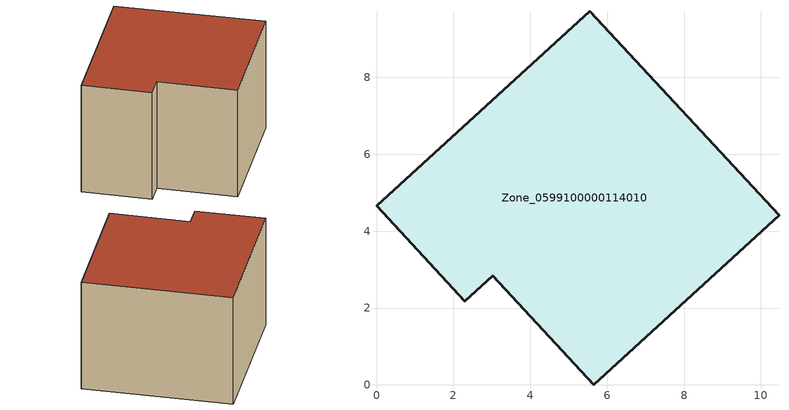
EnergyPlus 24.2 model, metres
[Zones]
Zone_0599100000114010
 floor ground (C_G): 3.03,2.84 2.29,2.17 0,4.66 5.54,9.72 10.47,4.42 5.65,0 z0
 wall outside (C_F): 5.54,9.72 0,4.66 2.29,2.17 3.03,2.84 5.65,0 10.47,4.42 5.54,9.72 z0:5.78
 roof outside (C_R): 10.47,4.42 5.54,9.72 0,4.66 2.29,2.17 3.03,2.84 5.65,0 z5.78
[BUILDING]
Pand.0599100000114010: North Axis=0; Terrain=City; Loads Convergence Tolerance Value=0.04; Temperature Convergence Tolerance Value=0.4; Solar Distribution=FullExterior; Maximum Number of Warmup Days=25; Minimum Number of Warmup Days=1
[Site:Location]
Rotterdam.The.Hague.AP_ZH_NLD Design_Conditions: Latitude=51.96; Longitude=4.45; Time Zone=1; Elevation=-4.5
[SITE:GROUNDTEMPERATURE:BUILDINGSURFACE]
18, 18, 18, 18, 18, 18, 18, 18, 18, 18, 18, 18
[MATERIAL] Thermal Absorptance=0.9; Solar Absorptance=0.7; Visible Absorptance=0.7
Name | Roughness | Thickness | Conductivity | Density | Specific Heat
G.TI.1975-1991 | MediumSmooth | 0.15 | 0.288461 | 540 | 1210
F.TI.1975-1991 | Rough | 0.3 | 0.230769 | 1920 | 840
R.TI.1975-1991 | MediumRough | 0.2 | 0.153846 | 1500 | 1000
[CONSTRUCTION]
C_G: G.TI.1975-1991
C_F: F.TI.1975-1991
C_R: R.TI.1975-1991
[ZONE]
Zone_0599100000114010: Type=1; Multiplier=1; Ceiling Height=Autocalculate; Volume=Autocalculate; Floor Area=autocalculate; Part of Total Floor Area=Yes
[ZONEINFILTRATION:DESIGNFLOWRATE]
Infil_Zone_0599100000114010: Zone or ZoneList or Space or SpaceList=Zone_0599100000114010; Schedule=AlwaysOn; Design Flow Rate Calculation Method=Flow/Area; Flow Rate per Floor Area=0.003; Constant Term Coefficient=1; Temperature Term Coefficient=0; Velocity Term Coefficient=0; Velocity Squared Term Coefficient=0
[HVACTEMPLATE:ZONE:IDEALLOADSAIRSYSTEM]
Zone_0599100000114010: Maximum Heating Supply Air Temperature=50; Minimum Cooling Supply Air Temperature=13; Maximum Heating Supply Air Humidity Ratio=0.0156; Minimum Cooling Supply Air Humidity Ratio=0.0077; Heating Limit=NoLimit; Cooling Limit=NoLimit; Dehumidification Control Type=ConstantSensibleHeatRatio; Cooling Sensible Heat Ratio=0.7; Dehumidification Setpoint=60; Humidification Control Type=None; Humidification Setpoint=30; Outdoor Air Method=None; Outdoor Air Flow Rate per Person=0.00944; Outdoor Air Flow Rate per Zone Floor Area=0; Outdoor Air Flow Rate per Zone=0; Demand Controlled Ventilation Type=None; Outdoor Air Economizer Type=NoEconomizer; Heat Recovery Type=None; Sensible Heat Recovery Effectiveness=0.7; Latent Heat Recovery Effectiveness=0.65
[ZONECONTROL:THERMOSTAT]
ThermostatControl_Zone_0599100000114010: Zone or ZoneList=Zone_0599100000114010; Control Type Schedule=DualSetpointControlType; Control 1=Thermostat_Zone_0599100000114010; Temperature Difference Between Cutout And Setpoint=0
[THERMOSTATSETPOINT:DUALSETPOINT]
Thermostat_Zone_0599100000114010: Heating Setpoint Temperature Schedule=HeatingSetpoint_Zone_0599100000114010; Cooling Setpoint Temperature Schedule=CoolingSetpoint_Zone_0599100000114010
[SCHEDULE:COMPACT]
HeatingSetpoint_Zone_0599100000114010: Through: 12/31, For: AllDays, Until: 24:00, 21
CoolingSetpoint_Zone_0599100000114010: Through: 12/31, For: AllDays, Until: 24:00, 24
DualSetpointControlType: Through: 12/31, For: AllDays, Until: 24:00, 4
AlwaysOn: Through: 12/31, For: AllDays, Until: 24:00, 1
